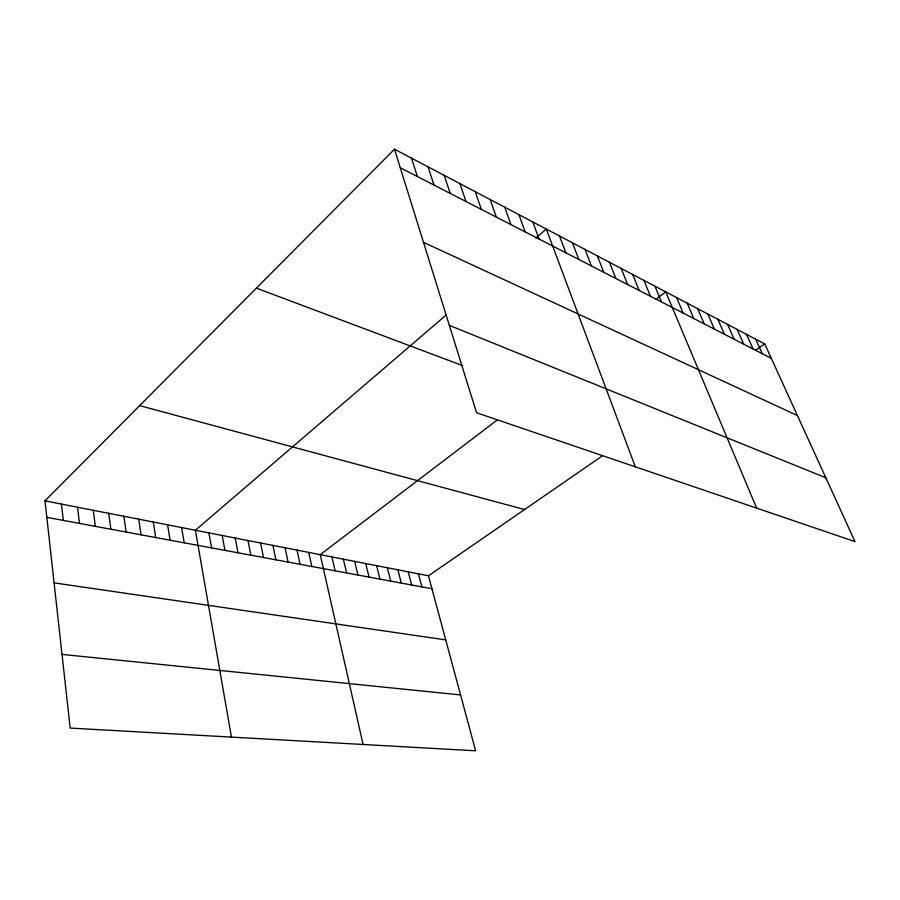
<?xml version="1.0" encoding="UTF-8"?>
<svg xmlns="http://www.w3.org/2000/svg" width="900" height="900" viewBox="0 0 900 900"><rect width="100%" height="100%" fill="white"/><g stroke="black" fill="none" stroke-linecap="round" stroke-linejoin="round"><path stroke-width="1.35" d="M45 500.861L428.456 575.798L475.627 750.791L70.189 728.077L45 500.861L394.493 149.209L764.73 343.935L855 541.62L476.561 412.751L394.493 149.209M446.468 314.752L195.39 530.257L231.446 737.111M535.77 238.106L546.311 229.05L635.321 466.819M496.89 420.277L320.231 554.648L363.094 744.491M655.886 299.34L665.719 291.859L756.653 508.129M428.456 575.798L602.123 456.053M755.685 350.168L764.73 343.935M62.021 654.401L460.575 694.935M54.09 582.874L445.736 639.9M46.822 517.342L431.955 588.769M139.646 405.63L524.554 509.546M256.41 288.146L462.656 365.647M449.359 325.384L825.851 477.776M423.495 242.336L797.434 415.553M400.275 167.749L771.311 358.346M755.719 339.188L762.311 353.723M746.528 334.361L753.12 349.009M737.145 329.423L743.749 344.194M727.582 324.394L734.175 339.266M717.806 319.252L724.399 334.249M707.827 313.999L714.42 329.13M697.635 308.644L704.227 323.887M687.229 303.165L693.81 318.544M676.597 297.574L683.168 313.076M654.941 286.189L661.5 301.939M643.928 280.395L650.475 296.269M632.666 274.466L639.202 290.486M621.158 268.414L627.671 284.558M609.379 262.226L615.881 278.505M597.341 255.893L603.821 272.306M585.034 249.412L591.48 265.972M572.423 242.786L578.846 259.481M559.519 236.002L565.92 252.833M532.789 221.94L539.1 239.062M518.929 214.65L525.206 231.919M504.72 207.18L510.952 224.606M490.162 199.519L496.339 217.102M475.234 191.666L481.354 209.396M459.911 183.611L465.986 201.499M444.195 175.343L450.202 193.399M428.074 166.86L434.002 185.074M411.514 158.153L417.364 176.524M418.421 573.84L421.897 586.901M408.229 571.849L411.671 585.011M397.868 569.824L401.276 583.076M387.326 567.765L390.713 581.119M376.616 565.661L379.957 579.127M365.715 563.535L369.034 577.102M354.634 561.375L357.919 575.033M343.361 559.17L346.601 572.94M331.897 556.931L335.104 570.803M308.711 552.398L311.827 566.494M296.989 550.102L300.06 564.311M285.064 547.774L288.09 562.084M272.925 545.4L275.906 559.834M260.584 542.993L263.509 557.528M248.006 540.54L250.886 555.188M235.215 538.031L238.028 552.803M222.176 535.489L224.944 550.373M208.912 532.89L211.612 547.909M181.62 527.558L184.196 542.824M167.591 524.824L170.089 540.202M153.292 522.023L155.722 537.536M138.713 519.176L141.075 534.825M123.851 516.274L126.135 532.058M108.709 513.315L110.903 529.222M93.251 510.289L95.366 526.342M77.49 507.218L79.515 523.406M61.414 504.067L63.337 520.403"/></g></svg>
